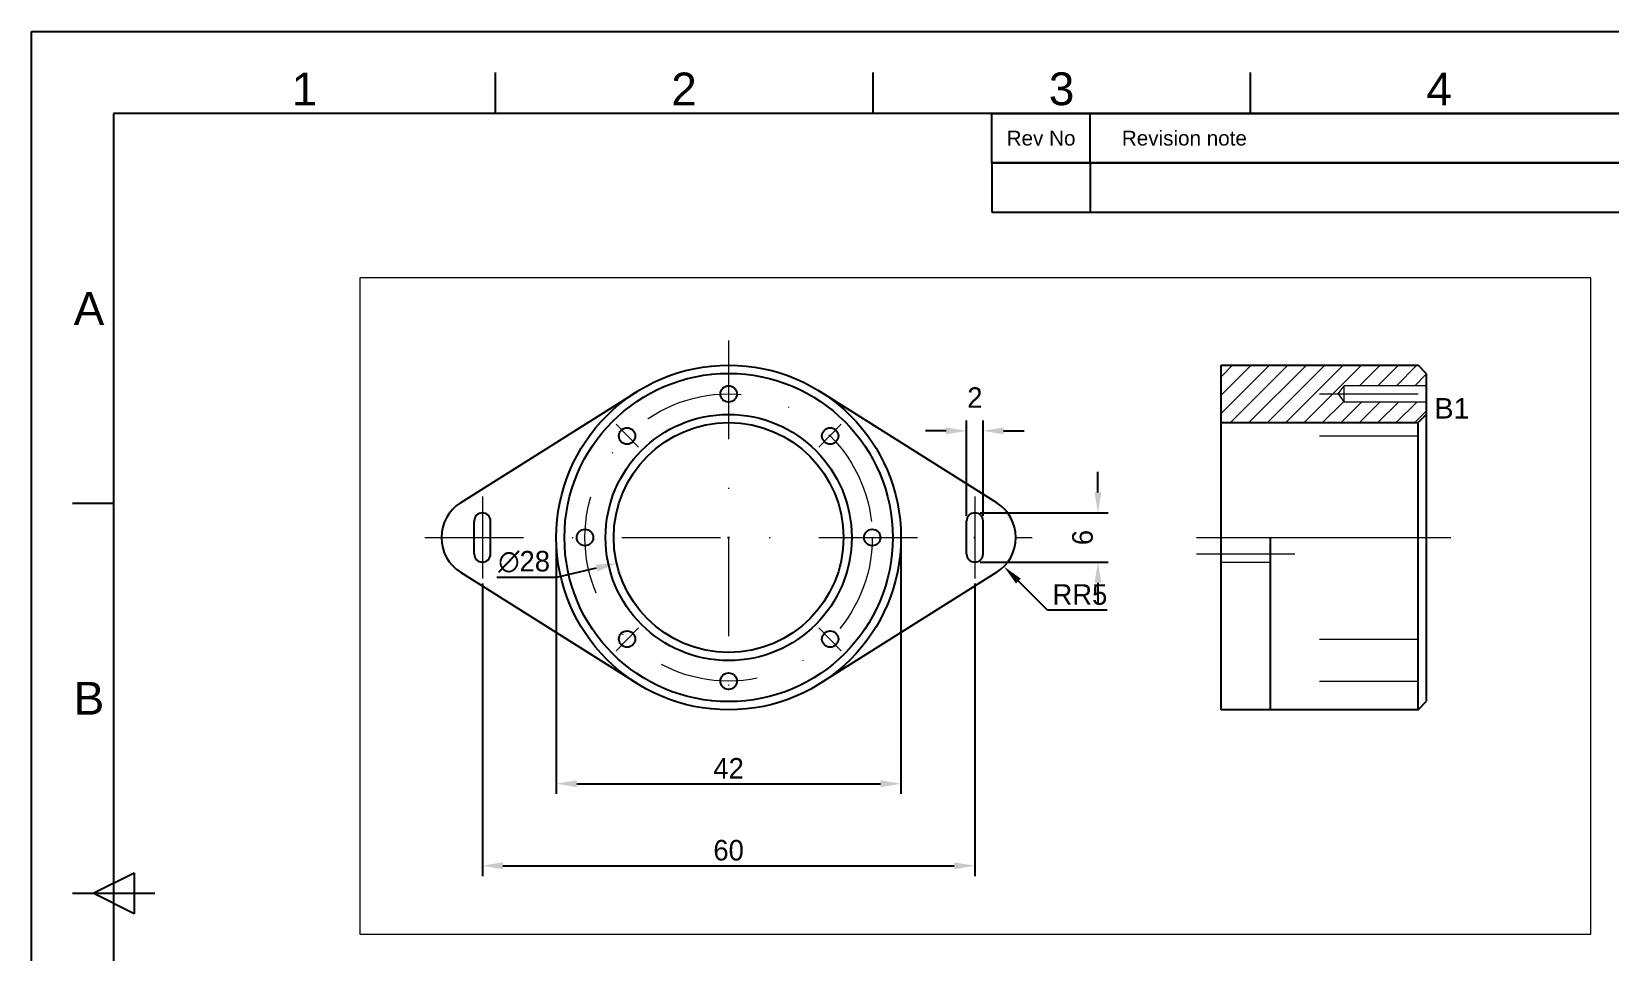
# Model space of a CAD drawing. Header units: millimetres. Extents: x 0 to 297, y 0 to 210.
# Drawn here: x 0 to 192.2, y 97.9 to 210 of the extents above; entities that cross this region are included whole.
import ezdxf

# ---------------------------------------------------------------- set-up
doc = ezdxf.new("R2010")
doc.units = ezdxf.units.MM
doc.linetypes.add('DASHDOT', pattern=[24, 12, -5.95, 0.1, -5.95])
doc.linetypes.add('DASHED', pattern=[18, 12, -6])
doc.layers.get('0').update_dxf_attribs({"lineweight": 25})
for name, color, linetype, lineweight in [('border', 7, 'Continuous', 25), ('center', 1, 'DASHDOT', 9), ('dimensions', 173, 'Continuous', 18), ('hatch', 7, 'Continuous', 5), ('hidden', 7, 'DASHED', 18), ('revision', 7, 'Continuous', 25), ('thin', 7, 'Continuous', 13)]:
    doc.layers.add(name, color=color, linetype=linetype, lineweight=lineweight)
doc.layers.add('viewports', color=30, linetype='DASHED', lineweight=0, plot=False)
doc.styles.add('textstyle3', font='arial.ttf')
doc.dimstyles.new('QCADDimStyle', dxfattribs={"dimtxt": 2.5, "dimasz": 2.5, "dimexe": 1.25, "dimexo": 0.625, "dimtad": 1, "dimtoh": 1, "dimdec": 4, "dimdsep": 46, "dimtxsty": 'Standard', "dimcen": 0.09, "dimadec": 0, "dimazin": 2, "dimtfac": 1, "dimtdec": 4, "dimtofl": 0, "dimtmove": 2, "dimatfit": 3, "dimfxl": 1, "dimtolj": 1, "dimtzin": 0, "dimarcsym": 0})

# ---------------------------------------------------------------- blocks, each defined once
blk = doc.blocks.new('*D7')
at = {"layer": 'Defpoints', "color": 0}
for p in [(63.93, 148.34), (105.93, 148.34), (105.93, 118.34)]:
    blk.add_point(p, dxfattribs=at)
at = {"layer": 'dimensions', "color": 178, "lineweight": -2}
for p, q in [((63.93, 147.72), (63.93, 117.09)), ((105.93, 147.72), (105.93, 117.09)), ((66.43, 118.34), (103.43, 118.34))]:
    blk.add_line(p, q, dxfattribs=at)
at = {"layer": 'dimensions', "color": 178}
for points in [[(66.43, 118.76), (66.43, 117.92), (63.93, 118.34)], [(103.43, 118.76), (103.43, 117.92), (105.93, 118.34)]]:
    blk.add_solid(points, dxfattribs=at)
at = {"layer": 'dimensions', "color": 0, "insert": (84.93, 120.22), "char_height": 2.5, "attachment_point": 5}
blk.add_mtext('\\A1;42', dxfattribs=at)
blk = doc.blocks.new('*D8')
at = {"layer": 'Defpoints', "color": 0}
for p in [(54.93, 143.34), (114.93, 143.34), (114.93, 108.34)]:
    blk.add_point(p, dxfattribs=at)
at = {"layer": 'dimensions', "color": 178, "lineweight": -2}
for p, q in [((54.93, 142.72), (54.93, 107.09)), ((114.93, 142.72), (114.93, 107.09)), ((57.43, 108.34), (112.43, 108.34))]:
    blk.add_line(p, q, dxfattribs=at)
at = {"layer": 'dimensions', "color": 178}
for points in [[(57.43, 108.76), (57.43, 107.92), (54.93, 108.34)], [(112.43, 108.76), (112.43, 107.92), (114.93, 108.34)]]:
    blk.add_solid(points, dxfattribs=at)
at = {"layer": 'dimensions', "color": 0, "insert": (84.93, 110.22), "char_height": 2.5, "attachment_point": 5}
blk.add_mtext('\\A1;60', dxfattribs=at)
blk = doc.blocks.new('*D9')
at = {"layer": 'Defpoints', "color": 0}
for p in [(115.93, 161.34), (113.93, 150.34), (115.93, 150.34)]:
    blk.add_point(p, dxfattribs=at)
at = {"layer": 'dimensions', "color": 178, "lineweight": -2}
for p, q in [((113.93, 150.97), (113.93, 162.59)), ((115.93, 150.97), (115.93, 162.59)), ((111.43, 161.34), (108.93, 161.34)), ((118.43, 161.34), (120.93, 161.34))]:
    blk.add_line(p, q, dxfattribs=at)
at = {"layer": 'dimensions', "color": 178}
for points in [[(111.43, 161.76), (111.43, 160.92), (113.93, 161.34)], [(118.43, 161.76), (118.43, 160.92), (115.93, 161.34)]]:
    blk.add_solid(points, dxfattribs=at)
at = {"layer": 'dimensions', "color": 0, "insert": (114.93, 165.4), "char_height": 2.5, "attachment_point": 5}
blk.add_mtext('\\A1;2', dxfattribs=at)
blk = doc.blocks.new('*D10')
at = {"layer": 'Defpoints', "color": 0}
for p in [(114.93, 151.34), (114.93, 145.34), (129.93, 145.34)]:
    blk.add_point(p, dxfattribs=at)
at = {"layer": 'dimensions', "color": 178, "lineweight": -2}
for p, q in [((129.93, 153.84), (129.93, 156.34)), ((115.56, 151.34), (131.18, 151.34)), ((115.56, 145.34), (131.18, 145.34)), ((129.93, 142.84), (129.93, 140.34))]:
    blk.add_line(p, q, dxfattribs=at)
at = {"layer": 'dimensions', "color": 178}
for points in [[(129.51, 153.84), (130.35, 153.84), (129.93, 151.34)], [(129.51, 142.84), (130.35, 142.84), (129.93, 145.34)]]:
    blk.add_solid(points, dxfattribs=at)
at = {"layer": 'dimensions', "color": 0, "insert": (128.06, 148.34), "char_height": 2.5, "attachment_point": 5, "rotation": 90}
blk.add_mtext('\\A1;6', dxfattribs=at)
blk = doc.blocks.new('*D11')
at = {"layer": 'Defpoints', "color": 0}
for p in [(114.93, 148.34), (118.47, 144.81)]:
    blk.add_point(p, dxfattribs=at)
at = {"layer": 'dimensions', "color": 178, "lineweight": -2}
for p, q in [((114.84, 148.34), (115.02, 148.34)), ((114.93, 148.25), (114.93, 148.43)), ((123.77, 139.5), (120.23, 143.04)), ((131.06, 139.5), (123.77, 139.5))]:
    blk.add_line(p, q, dxfattribs=at)
at = {"layer": 'dimensions', "color": 178}
blk.add_solid([(120.53, 143.33), (119.94, 142.74), (118.47, 144.81)], dxfattribs=at)
at = {"layer": 'dimensions', "color": 0, "insert": (127.73, 141.38), "char_height": 2.5, "attachment_point": 5}
blk.add_mtext('\\A1;RR5', dxfattribs=at)
blk = doc.blocks.new('*D12')
at = {"layer": 'Defpoints', "color": 0}
for p in [(98.57, 151.49), (71.29, 145.19)]:
    blk.add_point(p, dxfattribs=at)
at = {"layer": 'dimensions', "color": 178, "lineweight": -2}
for p, q in [((84.84, 148.34), (85.02, 148.34)), ((84.93, 148.25), (84.93, 148.43)), ((63.98, 143.51), (68.85, 144.63)), ((56.69, 143.51), (63.98, 143.51))]:
    blk.add_line(p, q, dxfattribs=at)
at = {"layer": 'dimensions', "color": 178}
blk.add_solid([(68.76, 145.04), (68.95, 144.22), (71.29, 145.19)], dxfattribs=at)
at = {"layer": 'dimensions', "color": 0, "insert": (60.02, 145.38), "char_height": 2.5, "attachment_point": 5}
blk.add_mtext('\\A1;∅28', dxfattribs=at)
blk = doc.blocks.new('Revision')
at = {"layer": 'revision'}
for p, q in [((-170, 0), (-14, 0)), ((-170, -6), (-170, 0)), ((-158, -6), (-158, 0)), ((-49, -6), (-49, 0)), ((-29, -6), (-29, 0)), ((0, 0), (-14, 0)), ((-14, -6), (-14, 0)), ((0, -6), (0, 0)), ((0, -6), (-170, -6)), ((-170, -6), (-170, -12)), ((-170, -6), (-170, -6)), ((-170, -6), (-158, -6)), ((-158, -6), (-158, -12)), ((-158, -6), (-49, -6)), ((-49, -6), (-49, -12)), ((-49, -6), (-29, -6)), ((-29, -6), (-29, -12)), ((-29, -6), (-14, -6)), ((-14, -6), (-14, -12)), ((-14, -6), (0, -6)), ((0, -12), (0, -6)), ((-170, -12), (0, -12))]:
    blk.add_line(p, q, dxfattribs=at)
at = {"layer": 'revision', "char_height": 1.8, "attachment_point": 5, "style": 'textstyle3'}
for s, insert in [('Signature', (-21.5, -3)), ('Rev No', (-164, -3)), ('Revision note', (-146.54, -3)), ('Date', (-43.55, -3)), ('Checked', (-7.84, -3))]:
    blk.add_mtext(s, dxfattribs=dict(at, insert=insert))
blk = doc.blocks.new('Border')
at = {"layer": 'border'}
for p, q in [((0, 0), (0, 210)), ((0, 210), (297, 210)), ((56.5, 205), (56.5, 200)), ((102.5, 205), (102.5, 200)), ((148.5, 200), (148.5, 205)), ((10, 200), (10, 200)), ((10, 200), (10, 200)), ((56.5, 200), (10, 200)), ((10, 200), (10, 152.5)), ((56.5, 200), (56.5, 200)), ((102.5, 200), (56.5, 200)), ((148.5, 200), (102.5, 200)), ((194.5, 200), (148.5, 200)), ((10, 152.5), (5, 152.5)), ((10, 152.5), (10, 105)), ((7.5, 105), (12.5, 107.5)), ((12.5, 107.5), (12.5, 102.5)), ((5, 105), (15, 105)), ((12.5, 102.5), (7.5, 105)), ((10, 105), (10, 57.5))]:
    blk.add_line(p, q, dxfattribs=at)
blk.add_blockref('Revision', (287, 200))
at = {"layer": 'border', "char_height": 4, "attachment_point": 5, "style": 'textstyle3'}
for s, insert in [('1', (33.25, 203)), ('2', (79.5, 203)), ('3', (125.5, 203)), ('4', (171.5, 203)), ('A', (7, 176.25)), ('B', (7, 128.75))]:
    blk.add_mtext(s, dxfattribs=dict(at, insert=insert))

msp = doc.modelspace()

# ---------------------------------------------------------------- hatches: boundary and pattern name
at = {"layer": 'hatch'}
h = msp.add_hatch(dxfattribs=at)
h.set_pattern_fill('ANSI31', color=256, scale=0.5, style=0, pattern_type=0)
h.set_pattern_definition([(45, (84.931, 148.3409), (-1.122532, 1.122532), [])])
h.paths.add_polyline_path([(169.93106, 166.84085), (169.93106, 168.34085), (168.93106, 169.34085), (144.93106, 169.34085), (144.93106, 162.34085), (168.93106, 162.34085), (169.93106, 163.34085), (169.93106, 164.84085), (159.93106, 164.84085), (159.20451, 165.84085), (159.93106, 166.84085)], flags=0)

# ---------------------------------------------------------------- linework, layer by layer
for p, q in [((144.93106, 127.34085), (144.93106, 169.34085)), ((144.93106, 169.34085), (168.93106, 169.34085)), ((169.93106, 168.34085), (168.93106, 169.34085)), ((169.93106, 168.34085), (169.93106, 128.34085)), ((52.26439, 152.57038), (73.73106, 166.10486)), ((117.59772, 152.57038), (96.13106, 166.10486)), ((144.93106, 162.34085), (168.93106, 162.34085)), ((169.93106, 163.34085), (168.93106, 162.34085)), ((168.93106, 127.34085), (168.93106, 162.34085)), ((53.93106, 146.34085), (53.93106, 150.34085)), ((55.93106, 146.34085), (55.93106, 150.34085)), ((113.93106, 146.34085), (113.93106, 150.34085)), ((115.93106, 146.34085), (115.93106, 150.34085)), ((150.93106, 148.34085), (150.93106, 127.34085)), ((52.26439, 144.11132), (73.73106, 130.57684)), ((117.59772, 144.11132), (96.13106, 130.57684)), ((168.93106, 127.34085), (144.93106, 127.34085)), ((168.93106, 127.34085), (169.93106, 128.34085))]:
    msp.add_line(p, q)
for centre, radius in [((84.93106, 148.34085), 21), ((84.93106, 148.34085), 20), ((84.93106, 165.84085), 1), ((84.93106, 148.34085), 15), ((84.93106, 148.34085), 14), ((72.55669, 160.71522), 1), ((97.30543, 160.71522), 1), ((67.43106, 148.34085), 1), ((102.43106, 148.34085), 1), ((72.55669, 135.96648), 1), ((97.30543, 135.96648), 1), ((84.93106, 130.84085), 1)]:
    msp.add_circle(centre, radius)
for centre, radius, start, end in [((54.93106, 148.34085), 5, 122.2309526, 237.7690474), ((114.93106, 148.34085), 5, 302.2309526, 57.7690474), ((54.93106, 150.34085), 1, 0, 180), ((114.93106, 150.34085), 1, 0, 180), ((54.93106, 146.34085), 1, 180, 0), ((114.93106, 146.34085), 1, 180, 0)]:
    msp.add_arc(centre, radius, start, end)
at = {"layer": 'center'}
for p, q in [((84.93106, 172.34085), (84.93106, 124.34085)), ((156.93106, 165.84085), (172.93106, 165.84085)), ((73.93106, 159.34085), (71.23106, 162.14085)), ((95.93106, 159.34085), (98.63106, 162.14085)), ((156.93106, 160.74018), (172.93106, 160.74018)), ((54.93106, 153.34085), (54.93106, 143.34085)), ((114.93106, 153.34085), (114.93106, 143.34085)), ((47.93106, 148.34085), (121.93106, 148.34085)), ((141.93106, 148.34085), (172.93106, 148.34085)), ((141.93106, 146.34085), (153.93106, 146.34085)), ((73.93106, 137.34085), (71.23106, 134.54085)), ((95.93106, 137.34085), (98.63106, 134.54085)), ((156.93106, 135.96648), (172.93106, 135.96648)), ((156.93106, 130.84085), (172.93106, 130.84085))]:
    msp.add_line(p, q, dxfattribs=at)
msp.add_circle((84.93106, 148.34085), 17.5, dxfattribs=at)
at = {"layer": 'hidden'}
msp.add_line((144.93106, 145.34085), (150.93106, 145.34085), dxfattribs=at)
at = {"layer": 'thin'}
for p, q in [((159.20451, 165.84085), (159.93106, 166.84085)), ((159.20451, 165.84085), (159.93106, 164.84085)), ((159.93106, 164.84085), (159.93106, 166.84085)), ((169.93106, 166.84085), (159.93106, 166.84085)), ((169.93106, 164.84085), (159.93106, 164.84085)), ((144.93106, 148.34085), (169.93106, 148.34085))]:
    msp.add_line(p, q, dxfattribs=at)
at = {"layer": 'viewports', "linetype": 'Continuous'}
msp.add_lwpolyline([(40, 100), (190, 100), (190, 180), (40, 180)], close=True, dxfattribs=at)

# ---------------------------------------------------------------- block references
msp.add_blockref('Border', (0, 0))

# ---------------------------------------------------------------- texts
at = {"insert": (170.93106, 165.34085), "char_height": 2.5, "attachment_point": 1, "style": 'textstyle3'}
msp.add_mtext('B\\S^ 1;', dxfattribs=at)

# ---------------------------------------------------------------- dimensions: what is measured, and where the dimension line sits
at = {"layer": 'dimensions'}
for base, p1, p2, picture, middle in [((115.93106, 161.34085), (113.93106, 150.34085), (115.93106, 150.34085), '*D9', (114.93106, 165.40335)), ((105.93106, 118.34085), (63.93106, 148.34085), (105.93106, 148.34085), '*D7', (84.93106, 120.21585)), ((114.93106, 108.34085), (54.93106, 143.34085), (114.93106, 143.34085), '*D8', (84.93106, 110.21585))]:
    dim = msp.add_linear_dim(base=base, p1=p1, p2=p2, dimstyle='QCADDimStyle', override={"dimscale": 1, "dimlfac": 1, "dimclrd": 178, "dimclre": 178}, dxfattribs=at)
    dim.commit()
    dim.dimension.update_dxf_attribs({"geometry": picture, "text_midpoint": middle})
dim = msp.add_linear_dim(base=(129.93106, 145.34085), p1=(114.93106, 151.34085), p2=(114.93106, 145.34085), angle=90, dimstyle='QCADDimStyle', override={"dimscale": 1, "dimlfac": 1, "dimclrd": 178, "dimclre": 178}, dxfattribs=at)
dim.commit()
dim.dimension.update_dxf_attribs({"geometry": '*D10', "text_midpoint": (128.05606, 148.34085)})
dim = msp.add_diameter_dim_2p(p1=(98.57253, 151.48888), p2=(71.28958, 145.19282), dimstyle='QCADDimStyle', override={"dimscale": 1, "dimlfac": 1, "dimclrd": 178, "dimclre": 178}, dxfattribs=at)
dim.commit()
dim.dimension.update_dxf_attribs({"geometry": '*D12', "text_midpoint": (60.02331, 145.38137)})
dim = msp.add_radius_dim(center=(114.93106, 148.34085), mpoint=(118.46659, 144.80532), text='R<>', dimstyle='QCADDimStyle', override={"dimscale": 1, "dimlfac": 1, "dimclrd": 178, "dimclre": 178}, dxfattribs=at)
dim.commit()
dim.dimension.update_dxf_attribs({"geometry": '*D11', "text_midpoint": (127.72822, 141.37702)})

doc.saveas('drawing.dxf')
